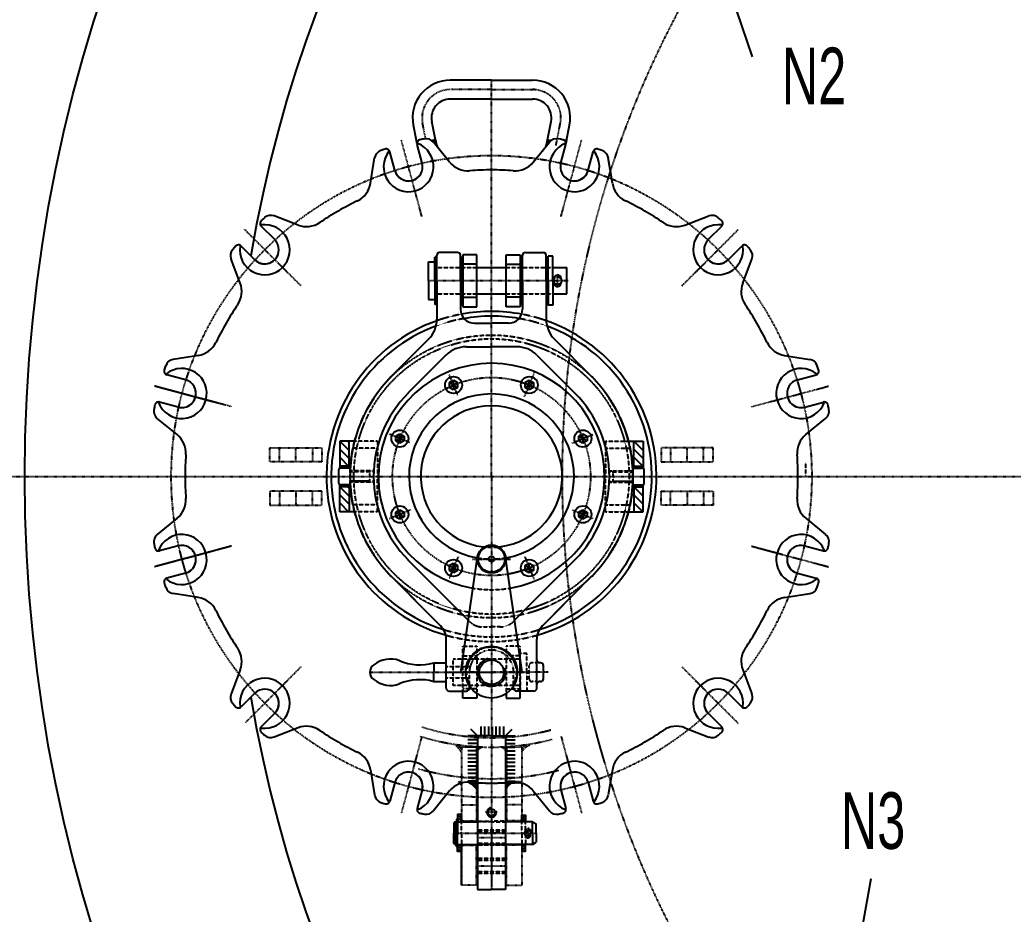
# Model space of a CAD drawing. Extents: x 77471 to 85881, y 26709 to 38599.
# Drawn here: x 78007 to 79060, y 29206 to 30154 of the extents above; entities that cross this region are included whole.
import ezdxf
from ezdxf.enums import TextEntityAlignment as Align

# ---------------------------------------------------------------- set-up
doc = ezdxf.new("R2010")
doc.units = 0
doc.header["$MEASUREMENT"] = 0
doc.linetypes.add('DASHDOT', pattern=[1, 0.5, -0.25, 0, -0.25])
doc.linetypes.add('HIDDEN', pattern=[0.375, 0.25, -0.125])
for name, color, linetype in [('10', 7, 'CONTINUOUS'), ('12', 7, 'CONTINUOUS'), ('15', 7, 'CONTINUOUS'), ('20', 7, 'CONTINUOUS'), ('21', 7, 'CONTINUOUS'), ('22', 7, 'CONTINUOUS'), ('50', 7, 'CONTINUOUS'), ('60', 7, 'CONTINUOUS')]:
    doc.layers.add(name, color=color, linetype=linetype)
doc.styles.get("Standard").update_dxf_attribs({"font": 'txt', "height": 0.2})

msp = doc.modelspace()

# ---------------------------------------------------------------- linework, layer by layer
at = {"layer": '10', "color": 92, "linetype": 'Continuous'}
for p, q in [((78506.8, 30090.1), (78463.1, 30090.1)), ((78506.8, 30090.1), (78550.4, 30090.1)), ((78506.8, 30070.1), (78463.1, 30070.1)), ((78506.8, 30070.1), (78550.4, 30070.1)), ((78447.3, 30026.8), (78443.5, 30046.3)), ((78566.2, 30026.8), (78570, 30046.3)), ((78427.1, 30026.1), (78423.9, 30042.5)), ((78586.4, 30026.1), (78589.6, 30042.5)), ((78447.3, 30026.8), (78443.4, 30026.1)), ((78462.4, 30003.3), (78445.3, 30024.3)), ((78551.1, 30003.3), (78568.2, 30024.3)), ((78566.2, 30026.8), (78570.1, 30026.1)), ((78404.3, 29994.5), (78399, 30014.2)), ((78404.3, 29994.5), (78399, 30014.2)), ((78433.2, 30002.2), (78428, 30022)), ((78580.3, 30002.2), (78585.6, 30022)), ((78609.2, 29994.5), (78614.5, 30014.2)), ((78609.2, 29994.5), (78614.5, 30014.2)), ((78378.5, 29980.8), (78382.8, 30007.6)), ((78635, 29980.8), (78630.7, 30007.6)), ((78301.7, 29936.4), (78276.3, 29946.1)), ((78711.9, 29936.4), (78737.2, 29946.1)), ((78276.9, 29921), (78262.5, 29935.4)), ((78736.6, 29921), (78751, 29935.4)), ((78255.7, 29899.7), (78241.3, 29914.2)), ((78255.7, 29899.7), (78241.3, 29914.2)), ((78757.8, 29899.7), (78772.2, 29914.2)), ((78757.8, 29899.7), (78772.2, 29914.2)), ((78240.2, 29875), (78230.6, 29900.4)), ((78491.3, 29904.9), (78476.3, 29904.9)), ((78476.3, 29904.9), (78476.3, 29849.9)), ((78491.3, 29849.9), (78491.3, 29904.9)), ((78522.3, 29849.9), (78522.3, 29904.9)), ((78522.3, 29904.9), (78537.3, 29904.9)), ((78537.3, 29904.9), (78537.3, 29849.9)), ((78773.3, 29875), (78783, 29900.4)), ((78491.3, 29894.9), (78476.3, 29894.9)), ((78522.3, 29894.9), (78537.3, 29894.9)), ((78476.3, 29859.9), (78491.3, 29859.9)), ((78537.3, 29859.9), (78522.3, 29859.9)), ((78476.3, 29849.9), (78491.3, 29849.9)), ((78537.3, 29849.9), (78522.3, 29849.9)), ((78195.9, 29798.2), (78169.1, 29793.9)), ((78817.6, 29798.2), (78844.4, 29793.9)), ((78182.2, 29772.4), (78162.5, 29777.7)), ((78831.3, 29772.4), (78851, 29777.7)), ((78174.5, 29743.4), (78154.7, 29748.7)), ((78174.5, 29743.4), (78154.7, 29748.7)), ((78839.1, 29743.4), (78858.8, 29748.7)), ((78839.1, 29743.4), (78858.8, 29748.7)), ((78173.4, 29714.3), (78152.3, 29731.4)), ((78840.1, 29714.3), (78861.2, 29731.4)), ((78173.4, 29625.6), (78152.3, 29608.5)), ((78840.1, 29625.6), (78861.2, 29608.5)), ((78174.5, 29596.4), (78154.7, 29591.1)), ((78839.1, 29596.4), (78858.8, 29591.1)), ((78182.2, 29567.4), (78162.5, 29562.1)), ((78182.2, 29567.4), (78162.5, 29562.1)), ((78831.3, 29567.4), (78851, 29562.1)), ((78831.3, 29567.4), (78851, 29562.1)), ((78195.9, 29541.7), (78169.1, 29546)), ((78817.6, 29541.7), (78844.4, 29546)), ((78240.2, 29464.8), (78230.6, 29439.5)), ((78773.3, 29464.8), (78783, 29439.5)), ((78255.7, 29440.1), (78241.3, 29425.7)), ((78476.3, 29434.9), (78476.3, 29442.4)), ((78491.3, 29434.9), (78476.3, 29434.9)), ((78491.3, 29439.7), (78491.3, 29434.9)), ((78522.3, 29439.5), (78522.3, 29434.9)), ((78522.3, 29434.9), (78537.3, 29434.9)), ((78537.3, 29434.9), (78537.3, 29442.4)), ((78544.3, 29442.4), (78537.3, 29442.4)), ((78757.8, 29440.1), (78772.2, 29425.7)), ((78276.9, 29418.9), (78262.5, 29404.4)), ((78276.9, 29418.9), (78262.5, 29404.4)), ((78736.6, 29418.9), (78751, 29404.4)), ((78736.6, 29418.9), (78751, 29404.4)), ((78301.7, 29403.4), (78276.3, 29393.7)), ((78495.8, 29394.9), (78495.8, 29404.9)), ((78499.8, 29394.9), (78499.8, 29404.9)), ((78503.8, 29394.9), (78503.8, 29404.9)), ((78507.8, 29394.9), (78507.8, 29404.9)), ((78511.8, 29394.9), (78511.8, 29404.9)), ((78515.8, 29394.9), (78515.8, 29404.9)), ((78519.8, 29394.9), (78519.8, 29404.9)), ((78711.8, 29403.4), (78737.2, 29393.7)), ((78491.8, 29394.9), (78481.8, 29394.9)), ((78491.8, 29394.9), (78484.7, 29402)), ((78506.8, 29394.9), (78491.8, 29394.9)), ((78491.8, 29394.9), (78491.8, 29231.9)), ((78506.8, 29394.9), (78521.8, 29394.9)), ((78521.8, 29394.9), (78528.8, 29402)), ((78521.8, 29394.9), (78521.8, 29231.9)), ((78521.8, 29394.9), (78531.8, 29394.9)), ((78491.8, 29390.9), (78481.8, 29390.9)), ((78491.8, 29386.9), (78481.8, 29386.9)), ((78491.8, 29382.9), (78481.8, 29382.9)), ((78521.8, 29390.9), (78531.8, 29390.9)), ((78521.8, 29386.9), (78531.8, 29386.9)), ((78521.8, 29382.9), (78531.8, 29382.9)), ((78491.8, 29378.9), (78481.8, 29378.9)), ((78491.8, 29374.9), (78481.8, 29374.9)), ((78491.8, 29370.9), (78481.8, 29370.9)), ((78521.8, 29378.9), (78531.8, 29378.9)), ((78521.8, 29374.9), (78531.8, 29374.9)), ((78521.8, 29370.9), (78531.8, 29370.9)), ((78491.8, 29366.9), (78481.8, 29366.9)), ((78491.8, 29362.9), (78481.8, 29362.9)), ((78521.8, 29366.9), (78531.8, 29366.9)), ((78521.8, 29362.9), (78531.8, 29362.9)), ((78378.5, 29359.1), (78382.8, 29332.3)), ((78491.8, 29358.9), (78481.8, 29358.9)), ((78491.8, 29354.9), (78481.8, 29354.9)), ((78491.8, 29350.9), (78481.8, 29350.9)), ((78521.8, 29358.9), (78531.8, 29358.9)), ((78521.8, 29354.9), (78531.8, 29354.9)), ((78521.8, 29350.9), (78531.8, 29350.9)), ((78635, 29359.1), (78630.7, 29332.3)), ((78404.3, 29345.4), (78399, 29325.6)), ((78491.8, 29346.9), (78481.8, 29346.9)), ((78521.8, 29346.9), (78531.8, 29346.9)), ((78609.2, 29345.4), (78614.5, 29325.6)), ((78433.2, 29337.6), (78428, 29317.9)), ((78433.2, 29337.6), (78428, 29317.9)), ((78462.4, 29336.6), (78445.3, 29315.5)), ((78551.1, 29336.6), (78568.2, 29315.5)), ((78580.3, 29337.6), (78585.6, 29317.9)), ((78580.3, 29337.6), (78585.6, 29317.9)), ((78491.8, 29231.9), (78506.8, 29231.9)), ((78521.8, 29231.9), (78506.8, 29231.9))]:
    msp.add_line(p, q, dxfattribs=at)
at = {"layer": '10', "color": 52, "linetype": 'DASHDOT'}
for p, q in [((78506.8, 30010.1), (78506.8, 30090.1)), ((78506.8, 30080.1), (78464.2, 30080.1)), ((78506.8, 30080.1), (78552.2, 30080.1)), ((78436.9, 30028.1), (78433.7, 30044.4)), ((78575.2, 30020.9), (78579.8, 30044.4)), ((78419.9, 29994.2), (78411, 30027.3)), ((78593.6, 29994.2), (78602.5, 30027.3)), ((78506.8, 29669.9), (78506.8, 30010.1)), ((78427.6, 29965.2), (78418.8, 29998.3)), ((78585.9, 29965.2), (78594.8, 29998.3)), ((78432.9, 29945.7), (78424, 29978.9)), ((78580.6, 29945.7), (78589.5, 29978.9)), ((78506.8, 29669.9), (78506.8, 29959.7)), ((78269.4, 29907.3), (78245.1, 29931.6)), ((78744.1, 29907.3), (78768.4, 29931.6)), ((78290.6, 29886.1), (78266.3, 29910.3)), ((78722.9, 29886.1), (78747.2, 29910.3)), ((78304.9, 29871.9), (78280.6, 29896.1)), ((78708.6, 29871.9), (78732.9, 29896.1)), ((78182.5, 29756.8), (78149.4, 29765.7)), ((78831, 29756.8), (78864.1, 29765.7)), ((78211.5, 29749), (78178.3, 29757.9)), ((78231, 29743.9), (78197.8, 29752.8)), ((78782.5, 29743.9), (78815.7, 29752.8)), ((78802, 29749), (78835.2, 29757.9)), ((78299.3, 29685.4), (78299.3, 29700.4)), ((78714.3, 29685.4), (78714.3, 29700.4)), ((78506.8, 29669.9), (78506.8, 29234.3)), ((78506.8, 29669.9), (78506.8, 29358.2)), ((78506.8, 29669.9), (78506.8, 29291.9)), ((78299.3, 29654.4), (78299.3, 29639.4)), ((78714.3, 29654.4), (78714.3, 29639.4)), ((78230.9, 29596.1), (78197.8, 29587.2)), ((78782.6, 29596.1), (78815.7, 29587.2)), ((78182.5, 29583.1), (78149.4, 29574.2)), ((78211.5, 29590.8), (78178.3, 29581.9)), ((78802, 29590.8), (78835.2, 29581.9)), ((78831, 29583.1), (78864.2, 29574.2)), ((78304.8, 29468.1), (78280.5, 29443.8)), ((78708.7, 29468.1), (78733, 29443.8)), ((78456.2, 29462.4), (78544.3, 29462.4)), ((78491.3, 29462.4), (78476.3, 29462.4)), ((78522.3, 29462.4), (78537.3, 29462.4)), ((78290.6, 29453.8), (78266.3, 29429.5)), ((78722.9, 29453.8), (78747.2, 29429.5)), ((78269.4, 29432.6), (78245.1, 29408.3)), ((78744.1, 29432.6), (78768.4, 29408.3)), ((78432.8, 29394.1), (78423.9, 29361)), ((78580.7, 29394.1), (78589.6, 29361)), ((78427.6, 29374.7), (78418.8, 29341.5)), ((78585.9, 29374.7), (78594.8, 29341.5)), ((78419.9, 29345.7), (78411, 29312.5)), ((78593.7, 29345.7), (78602.5, 29312.5)), ((78512.9, 29313.9), (78500.4, 29313.9))]:
    msp.add_line(p, q, dxfattribs=at)
at = {"layer": '10', "color": 92, "linetype": 'DASHDOT'}
for p, q in [((78271.8, 29685.4), (78271.8, 29700.4)), ((78271.8, 29700.4), (78326.8, 29700.4)), ((78281.8, 29685.4), (78281.8, 29700.4)), ((78316.8, 29700.4), (78316.8, 29685.4)), ((78326.8, 29700.4), (78326.8, 29685.4)), ((78741.8, 29700.4), (78686.8, 29700.4)), ((78686.8, 29700.4), (78686.8, 29685.4)), ((78696.8, 29700.4), (78696.8, 29685.4)), ((78731.8, 29685.4), (78731.8, 29700.4)), ((78741.8, 29685.4), (78741.8, 29700.4)), ((78326.8, 29685.4), (78271.8, 29685.4)), ((78686.8, 29685.4), (78741.8, 29685.4)), ((78326.8, 29654.4), (78271.8, 29654.4)), ((78271.8, 29654.4), (78271.8, 29639.4)), ((78281.8, 29654.4), (78281.8, 29639.4)), ((78316.8, 29639.4), (78316.8, 29654.4)), ((78326.8, 29639.4), (78326.8, 29654.4)), ((78686.8, 29654.4), (78741.8, 29654.4)), ((78686.8, 29639.4), (78686.8, 29654.4)), ((78696.8, 29639.4), (78696.8, 29654.4)), ((78731.8, 29654.4), (78731.8, 29639.4)), ((78741.8, 29654.4), (78741.8, 29639.4)), ((78271.8, 29639.4), (78326.8, 29639.4)), ((78741.8, 29639.4), (78686.8, 29639.4))]:
    msp.add_line(p, q, dxfattribs=at)
at = {"layer": '10', "color": 92, "linetype": 'HIDDEN'}
for p, q in [((78839.8, 29684.9), (78839.8, 29669.9)), ((78476.3, 29489.9), (78491.3, 29489.9)), ((78476.3, 29442.4), (78476.3, 29489.9)), ((78491.3, 29489.9), (78491.3, 29480.2)), ((78537.3, 29489.9), (78522.3, 29489.9)), ((78522.3, 29489.9), (78522.3, 29479)), ((78537.3, 29442.4), (78537.3, 29489.9)), ((78537.3, 29476.4), (78466.3, 29476.4)), ((78466.3, 29448.4), (78466.3, 29476.4)), ((78476.3, 29479.9), (78491.3, 29479.9)), ((78491.3, 29479), (78491.3, 29441.1)), ((78537.3, 29479.9), (78522.3, 29479.9)), ((78522.3, 29478.2), (78522.3, 29440.4)), ((78537.3, 29462.4), (78537.3, 29482.4)), ((78544.3, 29482.4), (78537.3, 29482.4)), ((78544.3, 29462.4), (78544.3, 29482.4)), ((78537.3, 29462.4), (78537.3, 29442.4)), ((78544.3, 29462.4), (78544.3, 29442.4)), ((78537.3, 29448.4), (78466.3, 29448.4)), ((78483.5, 29444.9), (78476.3, 29444.9)), ((78491.3, 29444.9), (78483.5, 29444.9)), ((78522.3, 29444.9), (78537.3, 29444.9)), ((78491.8, 29304.4), (78506.8, 29304.4)), ((78521.8, 29304.4), (78506.8, 29304.4)), ((78491.8, 29279.4), (78506.8, 29279.4)), ((78521.8, 29279.4), (78506.8, 29279.4))]:
    msp.add_line(p, q, dxfattribs=at)
at = {"layer": '10', "color": 2, "linetype": 'DASHDOT'}
msp.add_line((77986.2, 29669.9), (79631.8, 29669.9), dxfattribs=at)
at = {"layer": '10', "color": 3, "linetype": 'Continuous'}
msp.add_circle((79631.8, 29669.9), 1620, dxfattribs=at)
at = {"layer": '10', "color": 92, "linetype": 'HIDDEN'}
for radius in [150, 146]:
    msp.add_circle((78506.8, 29669.9), radius, dxfattribs=at)
at = {"layer": '10', "color": 92, "linetype": 'Continuous'}
msp.add_circle((78506.8, 29313.9), 3.8, dxfattribs=at)
at = {"layer": '10', "color": 3, "linetype": 'Continuous'}
msp.add_arc((79631.8, 29669.9), 1400, 189.625, 170.375, dxfattribs=at)
at = {"layer": '10', "color": 92, "linetype": 'Continuous'}
for centre, radius, start, end in [((78463.1, 30050.1), 40, 90, 191.0006), ((78550.4, 30050.1), 40, 348.9994, 90), ((78463.1, 30050.1), 20, 90, 191.0006), ((78550.4, 30050.1), 20, 348.9994, 90), ((78437.7, 30026.6), 10.6, 182.7387, 203.0947), ((78367, 30013), 61.6, 9.456, 12.2068), ((78414.1, 30022.2), 13.8, 6.9232, 16.5123), ((78424.5, 30024.6), 3.54, 356.3644, 25.5233), ((78431.8, 30023), 4, 101.7093, 195), ((78431.8, 30023), 4, 101.7093, 195), ((78426.9, 30025.3), 1.38, 340.5328, 41.9917), ((78427.8, 30025.7), 0.719, 329.4983, 58.1317), ((78428.4, 30025.9), 0.426, 322.8861, 71.6839), ((78428.8, 30026.2), 0.293, 315.0568, 70.2021), ((78429.1, 30026.3), 0.188, 325.6395, 75.4726), ((78429.4, 30026.4), 0.112, 301.7856, 96.7449), ((78499, 29698.9), 335, 100.9028, 101.7093), ((78437.5, 30018), 10, 39.0778, 100.9028), ((78444.7, 30025.9), 0.506, 108.3656, 235.3742), ((78445.1, 30025.7), 0.667, 105.5818, 223.327), ((78446.2, 30025.5), 1.42, 134.6289, 197.2986), ((78447.6, 30025.2), 2.4, 146.8382, 195.156), ((78448.3, 30025), 2.68, 145.252, 197.2482), ((78450, 30024.6), 4.04, 150.7657, 196.0254), ((78454.1, 30024.5), 7.72, 163.0006, 191.5897), ((78457.8, 30024.6), 11, 168.831, 193.0613), ((78459.2, 30025.4), 12, 173.611, 199.8161), ((78470.2, 30028.7), 23, 185.2038, 201.681), ((78481.3, 30031.5), 34.3, 187.8545, 200.0347), ((78532.2, 30031.5), 34.3, 339.9653, 352.1455), ((78543.3, 30028.7), 23, 338.319, 354.7962), ((78554.3, 30025.4), 12, 340.1839, 6.389), ((78555.7, 30024.6), 11, 346.9387, 11.169), ((78559.4, 30024.5), 7.72, 348.4103, 16.9994), ((78563.6, 30024.6), 4.04, 343.9746, 29.2343), ((78565.3, 30025), 2.68, 342.7518, 34.748), ((78565.9, 30025.2), 2.4, 344.844, 33.1618), ((78576, 30018), 10, 79.0972, 140.9222), ((78567.3, 30025.5), 1.42, 342.7014, 45.3711), ((78568.4, 30025.7), 0.667, 316.673, 74.4182), ((78568.8, 30025.9), 0.506, 304.6258, 71.6344), ((78514.5, 29698.9), 335, 77.6041, 79.0971), ((78581.7, 30023), 4, 345, 78.2907), ((78584.1, 30026.4), 0.112, 83.2551, 238.2144), ((78584.4, 30026.3), 0.188, 104.5274, 214.3605), ((78584.7, 30026.2), 0.293, 109.7979, 224.9432), ((78585.1, 30025.9), 0.426, 108.3161, 217.1139), ((78585.7, 30025.7), 0.719, 121.8683, 210.5017), ((78586.6, 30025.3), 1.38, 138.0083, 199.4672), ((78589.1, 30024.6), 3.54, 154.4767, 183.6356), ((78575.8, 30026.6), 10.6, 336.9053, 357.2613), ((78599.4, 30022.2), 13.8, 163.4877, 173.0768), ((78646.5, 30013), 61.6, 167.7932, 170.544), ((78392.7, 30006), 10, 109.0972, 170.9222), ((78499, 29698.9), 335, 108.2907, 109.0972), ((78418.8, 29998.3), 26.5, 141.8699, 68.1301), ((78395.1, 30013.2), 4, 15, 108.2907), ((78395.1, 30013.2), 4, 15, 108.2907), ((78594.8, 29998.3), 26.5, 111.8699, 38.1301), ((78618.4, 30013.2), 4, 71.7093, 165), ((78618.4, 30013.2), 4, 71.7093, 165), ((78514.5, 29698.9), 335, 70.9028, 71.7093), ((78620.9, 30006), 10, 9.0778, 70.9028), ((78481.8, 30019), 25, 219.0764, 274.0893), ((78531.7, 30019), 25, 265.9107, 320.9235), ((78418.8, 29998.3), 15, 195, 15), ((78418.8, 29998.3), 15, 195, 311.004), ((78506.8, 29669.9), 325, 90, 94.0893), ((78506.8, 29669.9), 325, 85.9107, 90), ((78594.8, 29998.3), 15, 165, 345), ((78594.8, 29998.3), 15, 228.996, 345), ((78353.8, 29984.7), 25, 295.9109, 350.9216), ((78659.7, 29984.7), 25, 189.0784, 244.0891), ((78506.8, 29669.9), 325, 115.9109, 124.0893), ((78506.8, 29669.9), 325, 55.9107, 64.0891), ((78265.3, 29938.2), 4, 131.7093, 225), ((78485.5, 29691.1), 335, 130.9028, 131.7093), ((78272.7, 29936.8), 10, 69.0778, 130.9028), ((78740.8, 29936.8), 10, 49.0972, 110.9222), ((78528, 29691.1), 335, 48.2907, 49.0972), ((78748.2, 29938.2), 4, 315, 48.2907), ((78266.3, 29910.3), 26.5, 171.8699, 98.1301), ((78310.6, 29959.8), 25, 249.0767, 304.0893), ((78702.9, 29959.8), 25, 235.9107, 290.9233), ((78747.2, 29910.3), 26.5, 81.8699, 8.1301), ((78266.3, 29910.3), 15, 225, 45), ((78747.2, 29910.3), 15, 135, 315), ((78239.9, 29903.9), 10, 139.0972, 200.9222), ((78485.5, 29691.1), 335, 138.2907, 139.0972), ((78238.4, 29911.4), 4, 45, 138.2907), ((78238.4, 29911.4), 4, 45, 138.2907), ((78775.1, 29911.4), 4, 41.7093, 135), ((78775.1, 29911.4), 4, 41.7093, 135), ((78528, 29691.1), 335, 40.9028, 41.7093), ((78773.6, 29903.9), 10, 339.0778, 40.9028), ((78266.3, 29910.3), 15, 225, 341.004), ((78747.2, 29910.3), 15, 198.996, 315), ((78216.9, 29866.1), 25, 325.9109, 20.919), ((78796.6, 29866.1), 25, 159.081, 214.0891), ((78506.8, 29669.9), 325, 145.9109, 154.0891), ((78506.8, 29669.9), 175, 79.4264, 100.4224), ((78506.8, 29669.9), 325, 25.9109, 34.0891), ((78506.8, 29669.9), 175, 109.2709, 253.6933), ((78506.8, 29669.9), 175, 286.0094, 70.5313), ((78191.9, 29822.9), 25, 279.0767, 334.0891), ((78821.6, 29822.9), 25, 205.9109, 260.9233), ((78170.7, 29784), 10, 99.0778, 160.9028), ((78842.8, 29784), 10, 19.0972, 80.9222), ((78178.3, 29757.9), 26.5, 201.8699, 128.1301), ((78163.5, 29781.6), 4, 161.7093, 255), ((78477.8, 29677.7), 335, 160.9028, 161.7093), ((78835.2, 29757.9), 26.5, 51.8699, 338.1301), ((78850, 29781.6), 4, 285, 18.2907), ((78535.7, 29677.7), 335, 18.2907, 19.0972), ((78178.3, 29757.9), 15, 255, 75), ((78835.2, 29757.9), 15, 105, 285), ((78178.3, 29757.9), 15, 255, 11.004), ((78835.2, 29757.9), 15, 168.996, 285), ((78158.6, 29739.2), 10, 169.0972, 230.9222), ((78477.8, 29677.7), 335, 168.2907, 169.0972), ((78153.7, 29744.9), 4, 75, 168.2907), ((78153.7, 29744.9), 4, 75, 168.2907), ((78859.8, 29744.9), 4, 11.7093, 105), ((78859.8, 29744.9), 4, 11.7093, 105), ((78854.9, 29739.2), 10, 309.0778, 10.9028), ((78535.7, 29677.7), 335, 10.9028, 11.7093), ((78157.6, 29694.9), 25, 355.9108, 50.9194), ((78855.9, 29694.9), 25, 129.0806, 184.0892), ((78506.8, 29669.9), 325, 175.9108, 180), ((78506.8, 29669.9), 325, 360, 4.0892), ((78506.8, 29669.9), 325, 180, 184.0893), ((78506.8, 29669.9), 325, 355.9107, 0), ((78157.6, 29645), 25, 309.0765, 4.0893), ((78855.9, 29645), 25, 175.9107, 230.9236), ((78158.6, 29600.7), 10, 129.0778, 190.9028), ((78178.3, 29581.9), 26.5, 231.8699, 158.1301), ((78835.2, 29581.9), 26.5, 21.8699, 308.1301), ((78854.9, 29600.7), 10, 349.0972, 50.9222), ((78477.8, 29662.2), 335, 190.9028, 191.7093), ((78153.7, 29595), 4, 191.7093, 285), ((78178.3, 29581.9), 15, 285, 105), ((78178.3, 29581.9), 15, 285, 41.004), ((78835.2, 29581.9), 15, 75, 255), ((78835.2, 29581.9), 15, 138.996, 255), ((78859.8, 29595), 4, 255, 348.2907), ((78535.7, 29662.2), 335, 348.2907, 349.0972), ((78163.5, 29558.3), 4, 105, 198.2907), ((78163.5, 29558.3), 4, 105, 198.2907), ((78850, 29558.3), 4, 341.7093, 75), ((78850, 29558.3), 4, 341.7093, 75), ((78477.8, 29662.2), 335, 198.2907, 199.0972), ((78170.7, 29555.8), 10, 199.0972, 260.9222), ((78842.8, 29555.8), 10, 279.0778, 340.9028), ((78535.7, 29662.2), 335, 340.9028, 341.7093), ((78191.9, 29517), 25, 25.9109, 80.9216), ((78821.6, 29517), 25, 99.0784, 154.0891), ((78506.8, 29669.9), 325, 205.9109, 214.0893), ((78506.8, 29669.9), 325, 325.9107, 334.0891), ((78216.9, 29473.8), 25, 339.0767, 34.0893), ((78796.6, 29473.8), 25, 145.9107, 200.9233), ((78266.3, 29429.5), 26.5, 261.8699, 188.1301), ((78747.2, 29429.5), 26.5, 351.8699, 278.1301), ((78266.3, 29429.5), 15, 315, 135), ((78747.2, 29429.5), 15, 45, 225), ((78239.9, 29435.9), 10, 159.0778, 220.9028), ((78266.3, 29429.5), 15, 315, 71.004), ((78747.2, 29429.5), 15, 108.996, 225), ((78773.6, 29435.9), 10, 319.0972, 20.9222), ((78485.5, 29648.7), 335, 220.9028, 221.7093), ((78238.4, 29428.5), 4, 221.7093, 315), ((78775.1, 29428.5), 4, 225, 318.2907), ((78528, 29648.7), 335, 318.2907, 319.0972), ((78265.3, 29401.6), 4, 135, 228.2907), ((78265.3, 29401.6), 4, 135, 228.2907), ((78310.6, 29380.1), 25, 55.9109, 110.919), ((78702.9, 29380.1), 25, 69.081, 124.0891), ((78748.2, 29401.6), 4, 311.7093, 45), ((78748.2, 29401.6), 4, 311.7093, 45), ((78485.5, 29648.7), 335, 228.2907, 229.0972), ((78272.7, 29403.1), 10, 229.0972, 290.9222), ((78506.8, 29669.9), 325, 235.9109, 244.0891), ((78506.8, 29669.9), 325, 295.9109, 304.0891), ((78740.8, 29403.1), 10, 249.0778, 310.9028), ((78528, 29648.7), 335, 310.9028, 311.7093), ((78353.8, 29355.1), 25, 9.0767, 64.0891), ((78659.7, 29355.1), 25, 115.9109, 170.9233), ((78418.8, 29341.5), 26.5, 291.8699, 218.1301), ((78594.8, 29341.5), 26.5, 321.8699, 248.1301), ((78418.8, 29341.5), 15, 345, 165), ((78418.8, 29341.5), 15, 345, 101.004), ((78594.8, 29341.5), 15, 15, 195), ((78594.8, 29341.5), 15, 78.996, 195), ((78481.8, 29320.8), 25, 85.9108, 140.9194), ((78469.7, 29321.4), 27.4, 36.8203, 62.8086), ((78506.8, 29669.9), 325, 265.9108, 270), ((78469.2, 29321.9), 28.3, 37.3268, 57.1813), ((78477, 29330.9), 17.1, 31.2265, 58.9708), ((78477.5, 29332.9), 15.9, 28.0594, 51.9212), ((78485.6, 29339.9), 6.16, 13.4887, 61.2253), ((78487.4, 29341.7), 4.23, 2.9696, 58.3578), ((78489.8, 29343.4), 1.86, 358.8807, 82.962), ((78506.8, 29669.9), 325, 270, 274.0892), ((78526.3, 29341.1), 4.48, 103.6041, 171.6949), ((78524.4, 29342.8), 2.61, 104.0262, 169.6949), ((78532.6, 29335.2), 11.3, 112.41, 159.9297), ((78529, 29338.6), 7.29, 109.9744, 168.6107), ((78534.4, 29333.1), 13.5, 111.3068, 157.1654), ((78531.7, 29320.8), 25, 39.0806, 94.0892), ((78392.7, 29333.8), 10, 189.0778, 250.9028), ((78620.9, 29333.8), 10, 289.0972, 350.9222), ((78499, 29641), 335, 250.9028, 251.7093), ((78395.1, 29326.7), 4, 251.7093, 345), ((78431.8, 29316.8), 4, 165, 258.2907), ((78431.8, 29316.8), 4, 165, 258.2907), ((78506.8, 29313.9), 5, 90.6511, 18.9278), ((78581.7, 29316.8), 4, 281.7093, 15), ((78581.7, 29316.8), 4, 281.7093, 15), ((78618.4, 29326.7), 4, 195, 288.2907), ((78514.5, 29641), 335, 288.2907, 289.0972), ((78499, 29641), 335, 258.2907, 259.0972), ((78437.5, 29321.8), 10, 259.0972, 320.9222), ((78576, 29321.8), 10, 219.0778, 280.9028), ((78514.5, 29641), 335, 280.9028, 281.7093)]:
    msp.add_arc(centre, radius, start, end, dxfattribs=at)
at = {"layer": '10', "color": 52, "linetype": 'DASHDOT'}
for centre, radius, start, end in [((78463.1, 30050.1), 30, 90, 190.9995), ((78550.4, 30050.1), 30, 349.0005, 90), ((78506.8, 29669.9), 340, 90, 180), ((78506.8, 29669.9), 340, 360, 90), ((78506.8, 29669.9), 340, 180, 270), ((78506.8, 29669.9), 340, 270, 360)]:
    msp.add_arc(centre, radius, start, end, dxfattribs=at)
at = {"layer": '10', "color": 92, "linetype": 'HIDDEN'}
for centre, radius, start, end in [((78506.8, 29669.9), 175, 100.4224, 109.2709), ((78506.8, 29669.9), 175, 70.5313, 79.4268), ((78506.8, 29669.9), 175, 254.1663, 286.0094), ((78506.8, 29637.4), 292.5, 267.0643, 270), ((78506.8, 29637.4), 292.5, 270, 272.9357)]:
    msp.add_arc(centre, radius, start, end, dxfattribs=at)
at = {"layer": '10', "color": 52, "linetype": 'DASHDOT'}
msp.add_point((78506.8, 30080.1), dxfattribs=at)
msp.add_point((78506.8, 30080.1), dxfattribs=at)
msp.add_point((78506.8, 30080.1), dxfattribs=at)
msp.add_point((78506.8, 30080.1), dxfattribs=at)
at = {"layer": '12', "color": 52, "linetype": 'Continuous'}
for p, q in [((78345.8, 29707.4), (78355.8, 29697.4)), ((78345.8, 29698.9), (78355.8, 29688.9)), ((78354.2, 29707.4), (78355.8, 29705.9)), ((78657.8, 29707.4), (78667.8, 29697.4)), ((78657.8, 29698.9), (78667.8, 29688.9)), ((78666.2, 29707.4), (78667.8, 29705.9)), ((78345.8, 29690.5), (78355.3, 29680.9)), ((78657.8, 29690.5), (78667.3, 29680.9)), ((78345.8, 29682), (78346.8, 29680.9)), ((78657.8, 29682), (78658.8, 29680.9)), ((78345.8, 29658.9), (78355.8, 29648.9)), ((78354.2, 29658.9), (78355.8, 29657.4)), ((78657.8, 29658.9), (78667.8, 29648.9)), ((78666.2, 29658.9), (78667.8, 29657.4)), ((78345.8, 29650.4), (78355.8, 29640.4)), ((78657.8, 29650.4), (78667.8, 29640.4)), ((78345.8, 29642), (78355.3, 29632.4)), ((78657.8, 29642), (78667.3, 29632.4)), ((78345.8, 29633.5), (78346.8, 29632.4)), ((78657.8, 29633.5), (78658.8, 29632.4))]:
    msp.add_line(p, q, dxfattribs=at)
at = {"layer": '15', "color": 1, "linetype": 'Continuous'}
for p, q in [((78686.2, 30403), (78783.1, 30114.7)), ((78861.2, 28977), (78909.6, 29243.7))]:
    msp.add_line(p, q, dxfattribs=at)
at = {"layer": '20', "color": 52, "linetype": 'DASHDOT'}
for p, q in [((78471.1, 29756), (78461.9, 29778.1)), ((78541.7, 29754.3), (78552.4, 29780.1)), ((78420.3, 29705.8), (78398.4, 29714.8)), ((78592.3, 29705.4), (78614.6, 29714.6)), ((78421, 29634.4), (78398, 29624.9)), ((78592.4, 29634.4), (78614.4, 29625.3)), ((78471.5, 29584.9), (78461.8, 29561.5)), ((78542, 29584.9), (78551.8, 29561.2))]:
    msp.add_line(p, q, dxfattribs=at)
at = {"layer": '20', "color": 92, "linetype": 'Continuous'}
for p, q in [((78462.2, 29769.4), (78466.6, 29771.9)), ((78466.6, 29766.9), (78466.6, 29771.9)), ((78466.6, 29771.9), (78470.9, 29769.4)), ((78542.6, 29769.4), (78546.9, 29771.9)), ((78546.9, 29766.9), (78546.9, 29771.9)), ((78546.9, 29771.9), (78551.3, 29769.4)), ((78466.6, 29766.9), (78462.2, 29769.4)), ((78462.2, 29764.4), (78462.2, 29769.4)), ((78466.6, 29766.9), (78462.2, 29764.4)), ((78466.6, 29761.9), (78462.2, 29764.4)), ((78466.6, 29766.9), (78470.9, 29769.4)), ((78466.6, 29766.9), (78466.6, 29761.9)), ((78466.6, 29766.9), (78470.9, 29764.4)), ((78470.9, 29764.4), (78466.6, 29761.9)), ((78470.9, 29769.4), (78470.9, 29764.4)), ((78546.9, 29766.9), (78542.6, 29769.4)), ((78542.6, 29764.4), (78542.6, 29769.4)), ((78546.9, 29766.9), (78542.6, 29764.4)), ((78546.9, 29761.9), (78542.6, 29764.4)), ((78546.9, 29766.9), (78551.3, 29769.4)), ((78546.9, 29766.9), (78546.9, 29761.9)), ((78546.9, 29766.9), (78551.3, 29764.4)), ((78551.3, 29764.4), (78546.9, 29761.9)), ((78551.3, 29769.4), (78551.3, 29764.4)), ((78405.4, 29712.6), (78409.7, 29715.1)), ((78409.7, 29710.1), (78405.4, 29712.6)), ((78405.4, 29707.6), (78405.4, 29712.6)), ((78409.7, 29710.1), (78405.4, 29707.6)), ((78409.7, 29710.1), (78409.7, 29715.1)), ((78409.7, 29715.1), (78414.1, 29712.6)), ((78409.7, 29710.1), (78414.1, 29712.6)), ((78409.7, 29710.1), (78409.7, 29705.1)), ((78409.7, 29710.1), (78414.1, 29707.6)), ((78414.1, 29712.6), (78414.1, 29707.6)), ((78599.4, 29712.6), (78603.8, 29715.1)), ((78603.8, 29710.1), (78599.4, 29712.6)), ((78599.4, 29707.6), (78599.4, 29712.6)), ((78603.8, 29710.1), (78599.4, 29707.6)), ((78603.8, 29710.1), (78603.8, 29715.1)), ((78603.8, 29715.1), (78608.1, 29712.6)), ((78603.8, 29710.1), (78608.1, 29712.6)), ((78603.8, 29710.1), (78603.8, 29705.1)), ((78603.8, 29710.1), (78608.1, 29707.6)), ((78608.1, 29712.6), (78608.1, 29707.6)), ((78345.8, 29707.4), (78345.8, 29678.9)), ((78361.5, 29707.4), (78345.8, 29707.4)), ((78355.8, 29678.9), (78355.8, 29707.4)), ((78409.7, 29705.1), (78405.4, 29707.6)), ((78414.1, 29707.6), (78409.7, 29705.1)), ((78603.8, 29705.1), (78599.4, 29707.6)), ((78608.1, 29707.6), (78603.8, 29705.1)), ((78652, 29707.4), (78667.8, 29707.4)), ((78657.8, 29678.9), (78657.8, 29707.4)), ((78667.8, 29707.4), (78667.8, 29678.9)), ((78344.8, 29662.9), (78344.8, 29676.9)), ((78355.8, 29680.9), (78345.8, 29680.9)), ((78356.8, 29678.9), (78346.8, 29678.9)), ((78356.8, 29678.9), (78356.8, 29660.9)), ((78656.8, 29678.9), (78666.8, 29678.9)), ((78656.8, 29678.9), (78656.8, 29660.9)), ((78657.8, 29680.9), (78667.8, 29680.9)), ((78668.8, 29662.9), (78668.8, 29676.9)), ((78345.8, 29632.4), (78345.8, 29660.7)), ((78355.8, 29658.9), (78345.8, 29658.9)), ((78356.8, 29660.9), (78346.8, 29660.9)), ((78355.8, 29660.9), (78355.8, 29632.4)), ((78377.8, 29664.9), (78356.8, 29664.9)), ((78635.8, 29664.9), (78656.8, 29664.9)), ((78656.8, 29660.9), (78666.8, 29660.9)), ((78657.8, 29660.9), (78657.8, 29632.4)), ((78657.8, 29658.9), (78667.8, 29658.9)), ((78667.8, 29632.4), (78667.8, 29660.7)), ((78405.4, 29632.2), (78409.7, 29634.7)), ((78409.7, 29629.7), (78409.7, 29634.7)), ((78409.7, 29634.7), (78414.1, 29632.2)), ((78599.4, 29632.2), (78603.8, 29634.7)), ((78603.8, 29629.7), (78603.8, 29634.7)), ((78603.8, 29634.7), (78608.1, 29632.2)), ((78361.5, 29632.4), (78345.8, 29632.4)), ((78409.7, 29629.7), (78405.4, 29632.2)), ((78405.4, 29627.2), (78405.4, 29632.2)), ((78409.7, 29629.7), (78405.4, 29627.2)), ((78409.7, 29624.7), (78405.4, 29627.2)), ((78409.7, 29629.7), (78414.1, 29632.2)), ((78409.7, 29629.7), (78409.7, 29624.7)), ((78409.7, 29629.7), (78414.1, 29627.2)), ((78414.1, 29627.2), (78409.7, 29624.7)), ((78414.1, 29632.2), (78414.1, 29627.2)), ((78603.8, 29629.7), (78599.4, 29632.2)), ((78599.4, 29627.2), (78599.4, 29632.2)), ((78603.8, 29629.7), (78599.4, 29627.2)), ((78603.8, 29624.7), (78599.4, 29627.2)), ((78603.8, 29629.7), (78608.1, 29632.2)), ((78603.8, 29629.7), (78603.8, 29624.7)), ((78603.8, 29629.7), (78608.1, 29627.2)), ((78608.1, 29627.2), (78603.8, 29624.7)), ((78608.1, 29632.2), (78608.1, 29627.2)), ((78652, 29632.4), (78667.8, 29632.4)), ((78462.2, 29575.4), (78466.6, 29577.9)), ((78466.6, 29572.9), (78462.2, 29575.4)), ((78462.2, 29570.4), (78462.2, 29575.4)), ((78466.6, 29572.9), (78462.2, 29570.4)), ((78466.6, 29572.9), (78466.6, 29577.9)), ((78466.6, 29577.9), (78470.9, 29575.4)), ((78466.6, 29572.9), (78470.9, 29575.4)), ((78466.6, 29572.9), (78466.6, 29567.9)), ((78466.6, 29572.9), (78470.9, 29570.4)), ((78470.9, 29575.4), (78470.9, 29570.4)), ((78542.6, 29575.4), (78546.9, 29577.9)), ((78542.6, 29575.4), (78546.9, 29577.9)), ((78546.9, 29572.9), (78542.6, 29575.4)), ((78542.6, 29570.4), (78542.6, 29575.4)), ((78546.9, 29572.9), (78542.6, 29575.4)), ((78542.6, 29570.4), (78542.6, 29575.4)), ((78546.9, 29572.9), (78542.6, 29570.4)), ((78546.9, 29572.9), (78542.6, 29570.4)), ((78546.9, 29572.9), (78546.9, 29577.9)), ((78546.9, 29577.9), (78551.3, 29575.4)), ((78546.9, 29572.9), (78546.9, 29577.9)), ((78546.9, 29577.9), (78551.3, 29575.4)), ((78546.9, 29572.9), (78551.3, 29575.4)), ((78546.9, 29572.9), (78551.3, 29575.4)), ((78546.9, 29572.9), (78546.9, 29567.9)), ((78546.9, 29572.9), (78551.3, 29570.4)), ((78546.9, 29572.9), (78546.9, 29567.9)), ((78546.9, 29572.9), (78551.3, 29570.4)), ((78551.3, 29575.4), (78551.3, 29570.4)), ((78551.3, 29575.4), (78551.3, 29570.4)), ((78466.6, 29567.9), (78462.2, 29570.4)), ((78470.9, 29570.4), (78466.6, 29567.9)), ((78546.9, 29567.9), (78542.6, 29570.4)), ((78546.9, 29567.9), (78542.6, 29570.4)), ((78551.3, 29570.4), (78546.9, 29567.9)), ((78551.3, 29570.4), (78546.9, 29567.9))]:
    msp.add_line(p, q, dxfattribs=at)
at = {"layer": '20', "color": 92, "linetype": 'HIDDEN'}
for p, q in [((78385.8, 29707.4), (78361.5, 29707.4)), ((78385.8, 29707.4), (78385.8, 29669.9)), ((78627.8, 29707.4), (78627.8, 29669.9)), ((78627.8, 29707.4), (78652, 29707.4)), ((78377.8, 29675.9), (78356.8, 29675.9)), ((78377.8, 29674.9), (78356.8, 29674.9)), ((78377.8, 29663.9), (78377.8, 29675.9)), ((78381.9, 29675.9), (78377.8, 29675.9)), ((78381.9, 29674.9), (78377.8, 29674.9)), ((78385.8, 29632.4), (78385.8, 29669.9)), ((78627.8, 29632.4), (78627.8, 29669.9)), ((78631.6, 29675.9), (78635.8, 29675.9)), ((78631.7, 29674.9), (78635.8, 29674.9)), ((78635.8, 29663.9), (78635.8, 29675.9)), ((78635.8, 29675.9), (78656.8, 29675.9)), ((78635.8, 29674.9), (78656.8, 29674.9)), ((78377.8, 29664.9), (78356.8, 29664.9)), ((78377.8, 29663.9), (78356.8, 29663.9)), ((78381.9, 29664.9), (78377.8, 29664.9)), ((78381.9, 29663.9), (78377.8, 29663.9)), ((78631.6, 29663.9), (78635.8, 29663.9)), ((78631.7, 29664.9), (78635.8, 29664.9)), ((78635.8, 29664.9), (78656.8, 29664.9)), ((78635.8, 29663.9), (78656.8, 29663.9)), ((78385.8, 29632.4), (78361.5, 29632.4)), ((78627.8, 29632.4), (78652, 29632.4))]:
    msp.add_line(p, q, dxfattribs=at)
at = {"layer": '20', "color": 52, "linetype": 'DASHDOT'}
msp.add_circle((78506.8, 29669.9), 105, dxfattribs=at)
at = {"layer": '20', "color": 92, "linetype": 'Continuous'}
for centre in [(78466.6, 29766.9), (78546.9, 29766.9), (78409.7, 29710.1), (78603.8, 29710.1), (78409.7, 29629.7), (78603.8, 29629.7), (78466.6, 29572.9), (78546.9, 29572.9)]:
    msp.add_circle(centre, 9, dxfattribs=at)
at = {"layer": '20', "color": 92, "linetype": 'HIDDEN'}
for radius, start, end in [(170, 99.8042, 110.1336), (170, 69.6458, 80.1301), (75, 262.6747, 278.8934), (87.5, 259.9548, 280.392), (120, 260.5338, 279.2964), (170, 252.5834, 287.3523)]:
    msp.add_arc((78506.8, 29669.9), radius, start, end, dxfattribs=at)
at = {"layer": '20', "color": 92, "linetype": 'Continuous'}
for centre, radius, start, end in [((78506.8, 29669.9), 170, 80.1301, 99.988), ((78506.8, 29669.9), 170, 110.1336, 252.5834), ((78506.8, 29669.9), 170, 287.3523, 69.6456), ((78506.8, 29669.9), 120, 279.4444, 260.4195), ((78506.8, 29669.9), 87.5, 280.0938, 259.9548), ((78506.8, 29669.9), 75, 276.6137, 263.5208), ((78346.8, 29676.9), 2, 90, 180), ((78666.8, 29676.9), 2, 360, 90), ((78346.8, 29662.9), 2, 180, 270), ((78666.8, 29662.9), 2, 270, 360)]:
    msp.add_arc(centre, radius, start, end, dxfattribs=at)
at = {"layer": '21', "color": 92, "linetype": 'Continuous'}
for p, q in [((78439.8, 29877.4), (78439.8, 29897.4)), ((78439.8, 29897.4), (78446.8, 29897.4)), ((78446.8, 29877.4), (78446.8, 29902.4)), ((78448.8, 29902.4), (78446.8, 29902.4)), ((78446.8, 29877.4), (78446.8, 29902.4)), ((78448.8, 29902.4), (78446.8, 29902.4)), ((78448.8, 29877.4), (78448.8, 29904.4)), ((78448.8, 29877.4), (78448.8, 29904.4)), ((78470.8, 29907.4), (78451.8, 29907.4)), ((78470.8, 29907.4), (78451.8, 29907.4)), ((78473.8, 29877.4), (78473.8, 29904.4)), ((78473.8, 29877.4), (78473.8, 29904.4)), ((78473.8, 29902.4), (78475.8, 29902.4)), ((78473.8, 29902.4), (78475.8, 29902.4)), ((78475.8, 29877.4), (78475.8, 29902.4)), ((78475.8, 29877.4), (78475.8, 29902.4)), ((78537.8, 29877.4), (78537.8, 29902.4)), ((78539.8, 29902.4), (78537.8, 29902.4)), ((78537.8, 29877.4), (78537.8, 29902.4)), ((78539.8, 29902.4), (78537.8, 29902.4)), ((78539.8, 29877.4), (78539.8, 29904.4)), ((78539.8, 29877.4), (78539.8, 29904.4)), ((78542.8, 29907.4), (78561.8, 29907.4)), ((78542.8, 29907.4), (78561.8, 29907.4)), ((78564.8, 29877.4), (78564.8, 29904.4)), ((78564.8, 29877.4), (78564.8, 29904.4)), ((78564.8, 29902.4), (78566.8, 29902.4)), ((78564.8, 29902.4), (78566.8, 29902.4)), ((78566.8, 29877.4), (78566.8, 29903.4)), ((78571.8, 29903.4), (78566.8, 29903.4)), ((78566.8, 29877.4), (78566.8, 29902.4)), ((78571.8, 29877.4), (78571.8, 29903.4)), ((78491.3, 29891.4), (78522.3, 29891.4)), ((78571.8, 29891.4), (78586.8, 29891.4)), ((78586.8, 29863.4), (78586.8, 29891.4)), ((78439.8, 29877.4), (78439.8, 29857.4)), ((78446.8, 29877.4), (78446.8, 29852.4)), ((78446.8, 29877.4), (78446.8, 29852.4)), ((78448.8, 29877.4), (78448.8, 29836.6)), ((78448.8, 29877.4), (78448.8, 29836.6)), ((78473.8, 29877.4), (78473.8, 29847.4)), ((78473.8, 29877.4), (78473.8, 29847.4)), ((78475.8, 29877.4), (78475.8, 29852.4)), ((78475.8, 29877.4), (78475.8, 29852.4)), ((78537.8, 29877.4), (78537.8, 29852.4)), ((78537.8, 29877.4), (78537.8, 29852.4)), ((78539.8, 29877.4), (78539.8, 29847.4)), ((78539.8, 29877.4), (78539.8, 29847.4)), ((78564.8, 29877.4), (78564.8, 29836.6)), ((78564.8, 29877.4), (78564.8, 29836.6)), ((78566.8, 29877.4), (78566.8, 29851.4)), ((78566.8, 29877.4), (78566.8, 29852.4)), ((78571.8, 29877.4), (78571.8, 29851.4)), ((78572.8, 29879.5), (78572.8, 29875.4)), ((78580.8, 29879.6), (78580.8, 29875.3)), ((78439.8, 29857.4), (78446.8, 29857.4)), ((78491.3, 29863.4), (78522.3, 29863.4)), ((78571.8, 29863.4), (78586.8, 29863.4)), ((78448.8, 29852.4), (78446.8, 29852.4)), ((78448.8, 29852.4), (78446.8, 29852.4)), ((78473.8, 29852.4), (78475.8, 29852.4)), ((78473.8, 29852.4), (78475.8, 29852.4)), ((78539.8, 29852.4), (78537.8, 29852.4)), ((78539.8, 29852.4), (78537.8, 29852.4)), ((78564.8, 29852.4), (78566.8, 29852.4)), ((78564.8, 29852.4), (78566.8, 29852.4)), ((78571.8, 29851.4), (78566.8, 29851.4)), ((78488.8, 29832.4), (78506.8, 29832.4)), ((78488.8, 29832.4), (78506.8, 29832.4)), ((78524.8, 29832.4), (78506.8, 29832.4)), ((78524.8, 29832.4), (78506.8, 29832.4)), ((78440, 29815.5), (78400.5, 29775.8)), ((78440, 29815.5), (78400.5, 29775.8)), ((78573.5, 29815.5), (78613, 29775.8)), ((78573.5, 29815.5), (78613, 29775.8)), ((78479.8, 29807.4), (78506.8, 29807.4)), ((78479.8, 29807.4), (78506.8, 29807.4)), ((78533.8, 29807.4), (78506.8, 29807.4)), ((78533.8, 29807.4), (78506.8, 29807.4)), ((78458.5, 29798.6), (78418.2, 29758.2)), ((78458.5, 29798.6), (78418.2, 29758.2)), ((78555, 29798.6), (78595.3, 29758.2)), ((78555, 29798.6), (78595.3, 29758.2)), ((78356.8, 29678.9), (78356.8, 29660.9)), ((78656.8, 29678.9), (78656.8, 29660.9)), ((78458.5, 29541.3), (78418.2, 29581.7)), ((78482.1, 29517.6), (78418.2, 29581.7)), ((78531.3, 29517.5), (78595.3, 29581.7)), ((78555, 29541.3), (78595.3, 29581.7)), ((78452.9, 29511.4), (78400.5, 29564.1)), ((78440, 29524.4), (78400.5, 29564.1)), ((78560.6, 29511.4), (78613, 29564.1)), ((78573.5, 29524.4), (78613, 29564.1)), ((78458.8, 29445.4), (78458.8, 29497.3)), ((78554.8, 29445.4), (78554.8, 29497.3)), ((78445.8, 29472.4), (78458.8, 29472.4)), ((78445.8, 29472.4), (78445.8, 29462.4)), ((78558.8, 29472.4), (78557.8, 29472.4)), ((78561.8, 29455.4), (78561.8, 29469.4)), ((78445.8, 29452.4), (78445.8, 29462.4)), ((78445.8, 29452.4), (78458.8, 29452.4)), ((78483.3, 29445.4), (78483.3, 29448.2)), ((78530.3, 29445.4), (78530.3, 29448.4)), ((78558.8, 29452.4), (78557.8, 29452.4)), ((78461.8, 29442.4), (78480.3, 29442.4)), ((78551.8, 29442.4), (78533.3, 29442.4))]:
    msp.add_line(p, q, dxfattribs=at)
at = {"layer": '21', "color": 92, "linetype": 'HIDDEN'}
for p, q in [((78446.8, 29891.4), (78491.3, 29891.4)), ((78522.3, 29891.4), (78571.8, 29891.4)), ((78446.8, 29863.4), (78491.3, 29863.4)), ((78522.3, 29863.4), (78571.8, 29863.4)), ((78385, 29699.9), (78360, 29699.9)), ((78385, 29699.9), (78360, 29699.9)), ((78628.5, 29699.9), (78653.5, 29699.9)), ((78628.5, 29699.9), (78653.5, 29699.9)), ((78385, 29639.9), (78360, 29639.9)), ((78385, 29639.9), (78360, 29639.9)), ((78628.5, 29639.9), (78653.5, 29639.9)), ((78628.5, 29639.9), (78653.5, 29639.9)), ((78483.4, 29516.3), (78482, 29517.7)), ((78497.5, 29510.4), (78506.8, 29510.4)), ((78516, 29510.4), (78506.8, 29510.4)), ((78530.2, 29516.3), (78531.4, 29517.5)), ((78458.8, 29468.4), (78483.3, 29468.4)), ((78546.8, 29455.4), (78546.8, 29469.4)), ((78554.8, 29472.4), (78549.8, 29472.4)), ((78458.8, 29456.4), (78483.3, 29456.4)), ((78483.3, 29448.6), (78483.3, 29462.4)), ((78530.3, 29448.6), (78530.3, 29462.4)), ((78554.8, 29452.4), (78549.8, 29452.4))]:
    msp.add_line(p, q, dxfattribs=at)
at = {"layer": '21', "color": 52, "linetype": 'DASHDOT'}
for p, q in [((78588.1, 29877.4), (78439.8, 29877.4)), ((78576.8, 29870.3), (78576.8, 29884.8)), ((78377.8, 29462.4), (78506.8, 29462.4)), ((78566.8, 29462.4), (78506.8, 29462.4)), ((78566.8, 29462.4), (78537.8, 29462.4))]:
    msp.add_line(p, q, dxfattribs=at)
at = {"layer": '21', "color": 92, "linetype": 'HIDDEN'}
msp.add_circle((78576.8, 29877.4), 4, dxfattribs=at)
at = {"layer": '21', "color": 92, "linetype": 'Continuous'}
for centre, radius, start, end in [((78451.8, 29904.4), 3, 90, 180), ((78451.8, 29904.4), 3, 90, 180), ((78470.8, 29904.4), 3, 0, 90), ((78470.8, 29904.4), 3, 0, 90), ((78542.8, 29904.4), 3, 90, 180), ((78542.8, 29904.4), 3, 90, 180), ((78561.8, 29904.4), 3, 360, 90), ((78561.8, 29904.4), 3, 360, 90), ((78576.8, 29879.5), 4, 0.7773, 180.5675), ((78576.8, 29875.3), 4, 179.4325, 359.2227), ((78488.8, 29847.4), 15, 180, 270), ((78488.8, 29847.4), 15, 180, 270), ((78524.8, 29847.4), 15, 270, 360), ((78524.8, 29847.4), 15, 270, 360), ((78418.8, 29836.6), 30, 315.1064, 360), ((78418.8, 29836.6), 30, 315.1064, 360), ((78594.8, 29836.6), 30, 180, 224.8936), ((78594.8, 29836.6), 30, 180, 224.8936), ((78479.8, 29777.4), 30, 90, 135), ((78479.8, 29777.4), 30, 90, 135), ((78533.8, 29777.4), 30, 45, 90), ((78533.8, 29777.4), 30, 45, 90), ((78506.8, 29669.9), 150, 135.1059, 180), ((78506.8, 29669.9), 150, 0, 44.8941), ((78506.8, 29669.9), 125, 135.1063, 180), ((78506.8, 29669.9), 125, 135.1063, 180), ((78506.8, 29669.9), 125, 360, 44.8937), ((78506.8, 29669.9), 125, 360, 44.8937), ((78506.8, 29669.9), 150, 180, 224.8941), ((78506.8, 29669.9), 125, 180, 224.8937), ((78506.8, 29669.9), 125, 180, 224.8937), ((78506.8, 29669.9), 125, 315.1063, 360), ((78506.8, 29669.9), 125, 315.1063, 360), ((78506.8, 29669.9), 150, 315.1059, 0), ((78438.8, 29497.3), 20, 0, 44.893), ((78574.8, 29497.3), 20, 135.107, 180), ((78399.6, 29448.4), 28, 70.2958, 128.7717), ((78387.1, 29462.4), 9.3, 122.7434, 180), ((78430.7, 29525.1), 54.8, 246.6938, 285.9595), ((78557.8, 29475.4), 3, 180, 270), ((78558.8, 29469.4), 3, 0, 90), ((78387.1, 29462.4), 9.3, 180, 237.2566), ((78558.8, 29455.4), 3, 270, 360), ((78399.6, 29476.4), 28, 231.2283, 289.7042), ((78430.7, 29399.7), 54.8, 74.0405, 113.3062), ((78461.8, 29445.4), 3, 180, 270), ((78480.3, 29445.4), 3, 270, 360), ((78533.3, 29445.4), 3, 180, 270), ((78551.8, 29445.4), 3, 270, 360), ((78557.8, 29449.4), 3, 90, 180)]:
    msp.add_arc(centre, radius, start, end, dxfattribs=at)
at = {"layer": '21', "color": 92, "linetype": 'HIDDEN'}
for centre, radius, start, end in [((78497.5, 29530.4), 20, 224.8937, 270), ((78516, 29530.4), 20, 270, 315.1063), ((78506.8, 29462.4), 26.5, 89.8736, 206.3929), ((78506.8, 29462.4), 26.5, 333.6071, 90.1264), ((78506.8, 29462.4), 23.5, 90, 180), ((78506.8, 29462.4), 23.5, 0, 90), ((78549.8, 29469.4), 3, 90, 180), ((78549.8, 29455.4), 3, 180, 270)]:
    msp.add_arc(centre, radius, start, end, dxfattribs=at)
at = {"layer": '22', "color": 92, "linetype": 'Continuous'}
for p, q in [((78474.3, 29462.4), (78491.9, 29584.6)), ((78539.3, 29462.4), (78521.6, 29584.6)), ((78474.3, 29462.4), (78479.3, 29462.4)), ((78539.3, 29462.4), (78534.3, 29462.4))]:
    msp.add_line(p, q, dxfattribs=at)
at = {"layer": '22', "color": 52, "linetype": 'DASHDOT'}
msp.add_line((78486.8, 29582.4), (78526.8, 29582.4), dxfattribs=at)
at = {"layer": '22', "color": 92, "linetype": 'Continuous'}
for centre, radius in [((78506.8, 29582.4), 15), ((78506.8, 29582.4), 14), ((78506.8, 29582.4), 3), ((78506.8, 29462.4), 27.5), ((78506.8, 29462.4), 13)]:
    msp.add_circle(centre, radius, dxfattribs=at)
at = {"layer": '22', "color": 1, "linetype": 'DASHDOT'}
msp.add_arc((79631.8, 29669.9), 1050, 149.6738, 149.6598, dxfattribs=at)
at = {"layer": '22', "color": 92, "linetype": 'Continuous'}
msp.add_arc((78506.8, 29462.4), 15, 104.0362, 18.435, dxfattribs=at)
at = {"layer": '50', "color": 92, "linetype": 'DASHDOT'}
for p, q in [((78490.8, 29382.9), (78474.8, 29382.9)), ((78474.8, 29382.9), (78474.8, 29346.3)), ((78490.8, 29382.9), (78490.8, 29344.7)), ((78538.8, 29382.9), (78522.8, 29382.9)), ((78522.8, 29382.9), (78522.8, 29333.3)), ((78538.8, 29382.9), (78538.8, 29333.3)), ((78474.8, 29346.4), (78474.8, 29333.3)), ((78490.8, 29344.7), (78490.8, 29333.3)), ((78538.8, 29346.3), (78522.8, 29346.3)), ((78538.8, 29344.8), (78522.8, 29344.8)), ((78474.8, 29333.3), (78474.8, 29305.7)), ((78490.8, 29333.3), (78490.8, 29303.9)), ((78522.8, 29333.3), (78522.8, 29303.9)), ((78538.8, 29333.3), (78538.8, 29304.4)), ((78474.7, 29321.9), (78490.7, 29321.9)), ((78538.8, 29321.9), (78522.8, 29321.9)), ((78474.7, 29304.9), (78490.8, 29305)), ((78538.8, 29304.9), (78522.8, 29305)), ((78474.7, 29278.9), (78490.8, 29279)), ((78490.8, 29236.8), (78490.8, 29279.9)), ((78522.8, 29236.8), (78522.8, 29279.9)), ((78538.8, 29278.9), (78522.8, 29279)), ((78538.8, 29279.4), (78538.8, 29236.8)), ((78474.8, 29272.1), (78474.8, 29236.7)), ((78490.7, 29236.8), (78474.7, 29236.8)), ((78522.8, 29236.8), (78538.8, 29236.8))]:
    msp.add_line(p, q, dxfattribs=at)
at = {"layer": '50', "color": 92, "linetype": 'HIDDEN'}
for p, q in [((78521.7, 29294.9), (78491.7, 29294.9)), ((78521.7, 29292.9), (78491.7, 29292.9)), ((78521.7, 29280.9), (78491.7, 29280.9)), ((78521.7, 29278.9), (78491.7, 29278.9)), ((78521.7, 29264.9), (78491.7, 29264.9)), ((78521.7, 29262.9), (78491.7, 29262.9)), ((78521.7, 29250.9), (78491.7, 29250.9)), ((78521.7, 29248.9), (78491.7, 29248.9))]:
    msp.add_line(p, q, dxfattribs=at)
at = {"layer": '50', "color": 52, "linetype": 'DASHDOT'}
for p, q in [((78521.7, 29286.9), (78491.7, 29286.9)), ((78506.8, 29291.9), (78506.8, 29231.9)), ((78521.7, 29256.9), (78491.7, 29256.9))]:
    msp.add_line(p, q, dxfattribs=at)
at = {"layer": '50', "color": 92, "linetype": 'Continuous'}
msp.add_line((78474.7, 29279.4), (78474.7, 29236.8), dxfattribs=at)
at = {"layer": '50', "color": 92, "linetype": 'DASHDOT'}
for centre, radius, start, end in [((78506.7, 29637), 244, 252.3729, 285.0019), ((78506.7, 29637), 254, 252.6932, 268.9539), ((78442.9, 29358), 37.5, 31.3161, 46.4032), ((78466.8, 29376.2), 9.38, 34.8805, 62.819), ((78499, 29374.3), 8.62, 104.076, 163.8477), ((78477.2, 29396.2), 21.2, 312.1498, 322.3628), ((78506.7, 29637), 254, 269.212, 284.6698), ((78516.3, 29376.4), 6.19, 3.9372, 86.0628), ((78487.7, 29329.7), 61.8, 55.7007, 58.9845), ((78556.4, 29365.2), 21.9, 113.707, 144.2345), ((78545, 29378.8), 6.28, 100.7342, 153.9432), ((78506.7, 29637), 287.5, 254.4048, 284.3937), ((78464.4, 29336.9), 11.9, 28.1823, 54.5482), ((78470.2, 29341.8), 4.91, 16.2706, 63.7855), ((78472, 29343.4), 3.19, 22.2105, 69.9869), ((78493.4, 29342.5), 2.53, 114.4578, 163.4524)]:
    msp.add_arc(centre, radius, start, end, dxfattribs=at)
at = {"layer": '60', "color": 52, "linetype": 'Continuous'}
for p, q in [((78470.8, 29311.4), (78474.8, 29307.5)), ((78470.8, 29308.6), (78474.8, 29304.6)), ((78473.6, 29311.4), (78474.8, 29310.3)), ((78542.6, 29311), (78538.8, 29307.1)), ((78539.8, 29311), (78538.8, 29310)), ((78542.8, 29308.3), (78538.8, 29304.3)), ((78470.1, 29306.4), (78469.5, 29305.7)), ((78470.8, 29306.3), (78469.5, 29305)), ((78470.8, 29305.6), (78469.5, 29304.3)), ((78470.8, 29304.9), (78469.5, 29303.6)), ((78470.8, 29304.2), (78469.9, 29303.4)), ((78470.8, 29303.9), (78470.2, 29303.4)), ((78470.8, 29303.5), (78470.6, 29303.4)), ((78470.8, 29305.8), (78472.6, 29303.9)), ((78542.8, 29305.5), (78541.2, 29303.9)), ((78470.4, 29280.5), (78469.5, 29279.6)), ((78469.7, 29280.5), (78469.5, 29280.3)), ((78470.8, 29280.2), (78469.5, 29278.9)), ((78470.8, 29279.5), (78469.5, 29278.2)), ((78470.8, 29278.8), (78469.5, 29277.5)), ((78470.8, 29278), (78470.2, 29277.5)), ((78470.8, 29278.6), (78474.8, 29274.6)), ((78470.8, 29275.8), (78474.1, 29272.4)), ((78472.3, 29279.9), (78474.8, 29277.4)), ((78542.5, 29279.9), (78538.8, 29276.2)), ((78539.7, 29279.9), (78538.8, 29279)), ((78542.8, 29277.3), (78538.8, 29273.3)), ((78470.8, 29272.9), (78471.2, 29272.4)), ((78470.8, 29272.9), (78471.3, 29272.4)), ((78542.8, 29274.5), (78541.1, 29272.8))]:
    msp.add_line(p, q, dxfattribs=at)
at = {"layer": '60', "color": 92, "linetype": 'HIDDEN'}
for p, q in [((78474.8, 29291.9), (78474.8, 29311.4)), ((78506.8, 29303.9), (78491.8, 29303.9)), ((78506.8, 29303.9), (78521.8, 29303.9)), ((78538.8, 29291.9), (78538.8, 29303.9)), ((78542.8, 29291.9), (78542.8, 29303.9)), ((78474.8, 29291.9), (78474.8, 29272.4)), ((78538.8, 29291.9), (78538.8, 29279.9)), ((78542.3, 29291.9), (78542.3, 29293.9)), ((78542.3, 29289.9), (78542.3, 29291.9)), ((78542.8, 29293.9), (78542.8, 29291.9)), ((78542.8, 29291.9), (78542.8, 29279.9)), ((78548.3, 29293.9), (78548.3, 29291.9)), ((78548.3, 29289.9), (78548.3, 29291.9)), ((78506.8, 29279.9), (78491.8, 29279.9)), ((78506.8, 29279.9), (78521.8, 29279.9))]:
    msp.add_line(p, q, dxfattribs=at)
at = {"layer": '60', "color": 92, "linetype": 'Continuous'}
for p, q in [((78467.8, 29303.9), (78466.8, 29302.9)), ((78466.8, 29302.9), (78466.8, 29291.9)), ((78467.8, 29303.9), (78467.7, 29291.9)), ((78467.8, 29303.9), (78469.5, 29303.9)), ((78469.5, 29303.9), (78469.5, 29291.9)), ((78469.5, 29303.4), (78470.8, 29303.4)), ((78470.8, 29303.9), (78470.8, 29291.9)), ((78470.8, 29303.9), (78491.8, 29303.9)), ((78550.3, 29303.9), (78521.8, 29303.9)), ((78550.3, 29291.9), (78550.3, 29303.9)), ((78550.3, 29303.9), (78554.3, 29301.6)), ((78554.3, 29291.9), (78554.3, 29301.6)), ((78466.8, 29280.9), (78466.8, 29291.9)), ((78467.8, 29279.9), (78467.7, 29291.9)), ((78469.5, 29279.9), (78469.5, 29291.9)), ((78470.8, 29279.9), (78470.8, 29291.9)), ((78550.3, 29291.9), (78550.3, 29280)), ((78554.3, 29291.9), (78554.3, 29282.3)), ((78467.8, 29279.9), (78466.8, 29280.9)), ((78467.8, 29279.9), (78469.5, 29279.9)), ((78469.5, 29280.5), (78470.8, 29280.5)), ((78470.8, 29279.9), (78491.8, 29279.9)), ((78550.3, 29279.9), (78521.8, 29279.9)), ((78550.3, 29279.9), (78554.3, 29282.3))]:
    msp.add_line(p, q, dxfattribs=at)
at = {"layer": '60', "color": 52, "linetype": 'DASHDOT'}
for p, q in [((78545.3, 29291.9), (78545.3, 29296.9)), ((78466.8, 29291.9), (78506.8, 29291.9)), ((78466.8, 29291.9), (78506.8, 29291.9)), ((78506.8, 29291.9), (78554.3, 29291.9)), ((78545.3, 29291.9), (78545.3, 29286.9))]:
    msp.add_line(p, q, dxfattribs=at)
at = {"layer": '60', "color": 92, "linetype": 'Continuous'}
for points in [[(78474.8, 29303.9), (78474.8, 29311.4), (78470.8, 29311.4), (78470.8, 29303.9)], [(78538.8, 29303.9), (78538.8, 29311), (78542.8, 29311), (78542.8, 29303.9)], [(78470.8, 29303.4), (78470.8, 29306.4), (78469.5, 29306.4), (78469.5, 29303.4)], [(78470.8, 29280.5), (78470.8, 29277.5), (78469.5, 29277.5), (78469.5, 29280.5)], [(78474.8, 29279.9), (78474.8, 29272.4), (78470.8, 29272.4), (78470.8, 29279.9)], [(78538.8, 29279.9), (78538.8, 29272.8), (78542.8, 29272.8), (78542.8, 29279.9)]]:
    msp.add_lwpolyline(points, close=True, dxfattribs=at)
at = {"layer": '60', "color": 92, "linetype": 'HIDDEN'}
for radius in [3.15, 3]:
    msp.add_circle((78545.3, 29291.9), radius, dxfattribs=at)
for centre, start, end in [((78545.3, 29293.9), 0, 180), ((78545.3, 29289.9), 180, 360)]:
    msp.add_arc(centre, 3, start, end, dxfattribs=at)

# ---------------------------------------------------------------- texts
at = {"layer": '15', "color": 1, "linetype": 'Continuous', "width": 0.666667}
for s, p in [('N2', (78814.7, 30094.6)), ('N3', (78877.3, 29305.1))]:
    msp.add_text(s, height=60, dxfattribs=at).set_placement(p, align=Align.MIDDLE_LEFT)

doc.saveas('drawing.dxf')
